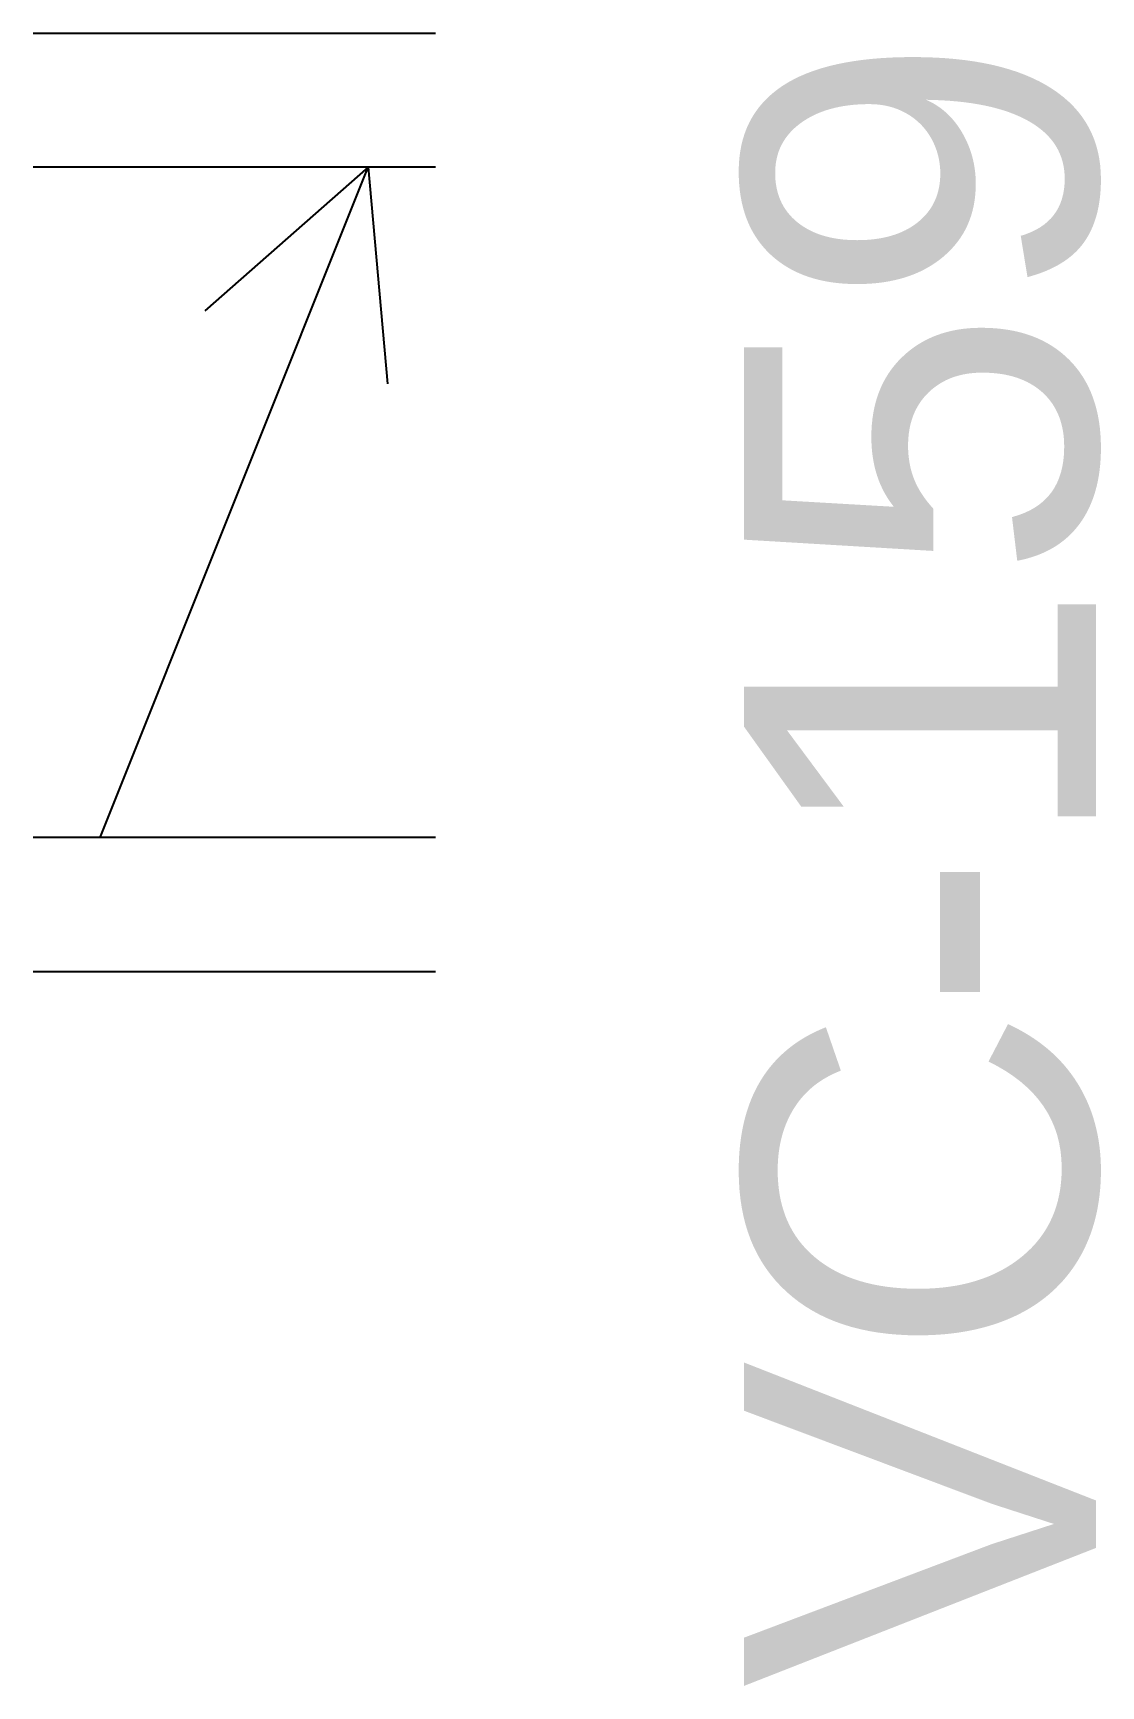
# Model space of a CAD drawing. Header units: millimetres. Extents: x 3.3 to 9.37, y 1.01 to 10.41.
import ezdxf
from ezdxf.enums import TextEntityAlignment as Align

# ---------------------------------------------------------------- set-up
doc = ezdxf.new("R2010")
doc.units = ezdxf.units.MM
doc.set_wipeout_variables(frame=1)
doc.layers.add('valve', color=7, linetype='Continuous')
doc.styles.add('RefPIDWasteSludgeChamber - EQ$0$Organica', font='arial.ttf')

# ---------------------------------------------------------------- blocks, each defined once
blk = doc.blocks.new('*U2')
at = {"insert": (-1.977, -3.8963), "char_height": 2, "width": 5.340174, "attachment_point": 6, "style": 'RefPIDWasteSludgeChamber - EQ$0$Organica'}
blk.add_mtext('-', dxfattribs=at)
at = {"style": 'RefPIDWasteSludgeChamber - EQ$0$Organica'}
for tag, flags, p in [('EQUIP_TYPE', 1, (-8.6319, 62.5391)), ('NOTE', 1, (-8.6319, 59.5391)), ('NOTE_CHINESE', 1, (-8.6319, 56.5391)), ('AREA_CODE', 1, (-8.6319, 53.5391)), ('DI', 1, (-8.6319, 50.5391)), ('DO', 1, (-8.6319, 47.5391)), ('AI', 1, (-8.6319, 44.5391)), ('AO', 1, (-8.6319, 41.5391)), ('PB', 1, (-8.6319, 38.5391)), ('PO', 1, (-8.6319, 35.5391)), ('SP_ACTUATED', 1, (-8.6319, 32.5391)), ('SIZE', 1, (-8.6319, 23.5391)), ('MATERIAL', 1, (-8.6319, 19.5391)), ('PRESSURE', 1, (-8.6319, 15.5391)), ('TAG', 8, (0.3322, -3.8963))]:
    blk.add_attdef(tag, text='', height=2, dxfattribs=dict(at, flags=flags)).set_placement(p, align=Align.MIDDLE_CENTER)
blk.add_attdef('TAG_ID', text='', height=2, dxfattribs=at).set_placement((-2.8601, -3.8963), align=Align.MIDDLE_RIGHT)
blk.add_wipeout([(-2.667, 1.143), (2.667, 1.143), (2.667, -1.143), (-2.667, -1.143)])
for p, q in [((-2.667, 1.143), (-2.667, -1.143)), ((-1.905, -1.143), (-1.905, 1.143)), ((1.905, -1.143), (1.905, 1.143)), ((2.667, 1.143), (2.667, -1.143)), ((-1.905, 0.762), (1.905, -0.762)), ((1.905, -0.762), (1.0876, 0.1669)), ((1.905, -0.762), (0.6725, -0.8709))]:
    blk.add_line(p, q)

msp = doc.modelspace()

# ---------------------------------------------------------------- block references
at = {"layer": 'valve', "rotation": 90}
msp.add_blockref('*U2', (4.442, 7.7383), dxfattribs=at).add_auto_attribs({'TAG': '159', 'TAG_ID': 'VC'})

doc.saveas('drawing.dxf')
